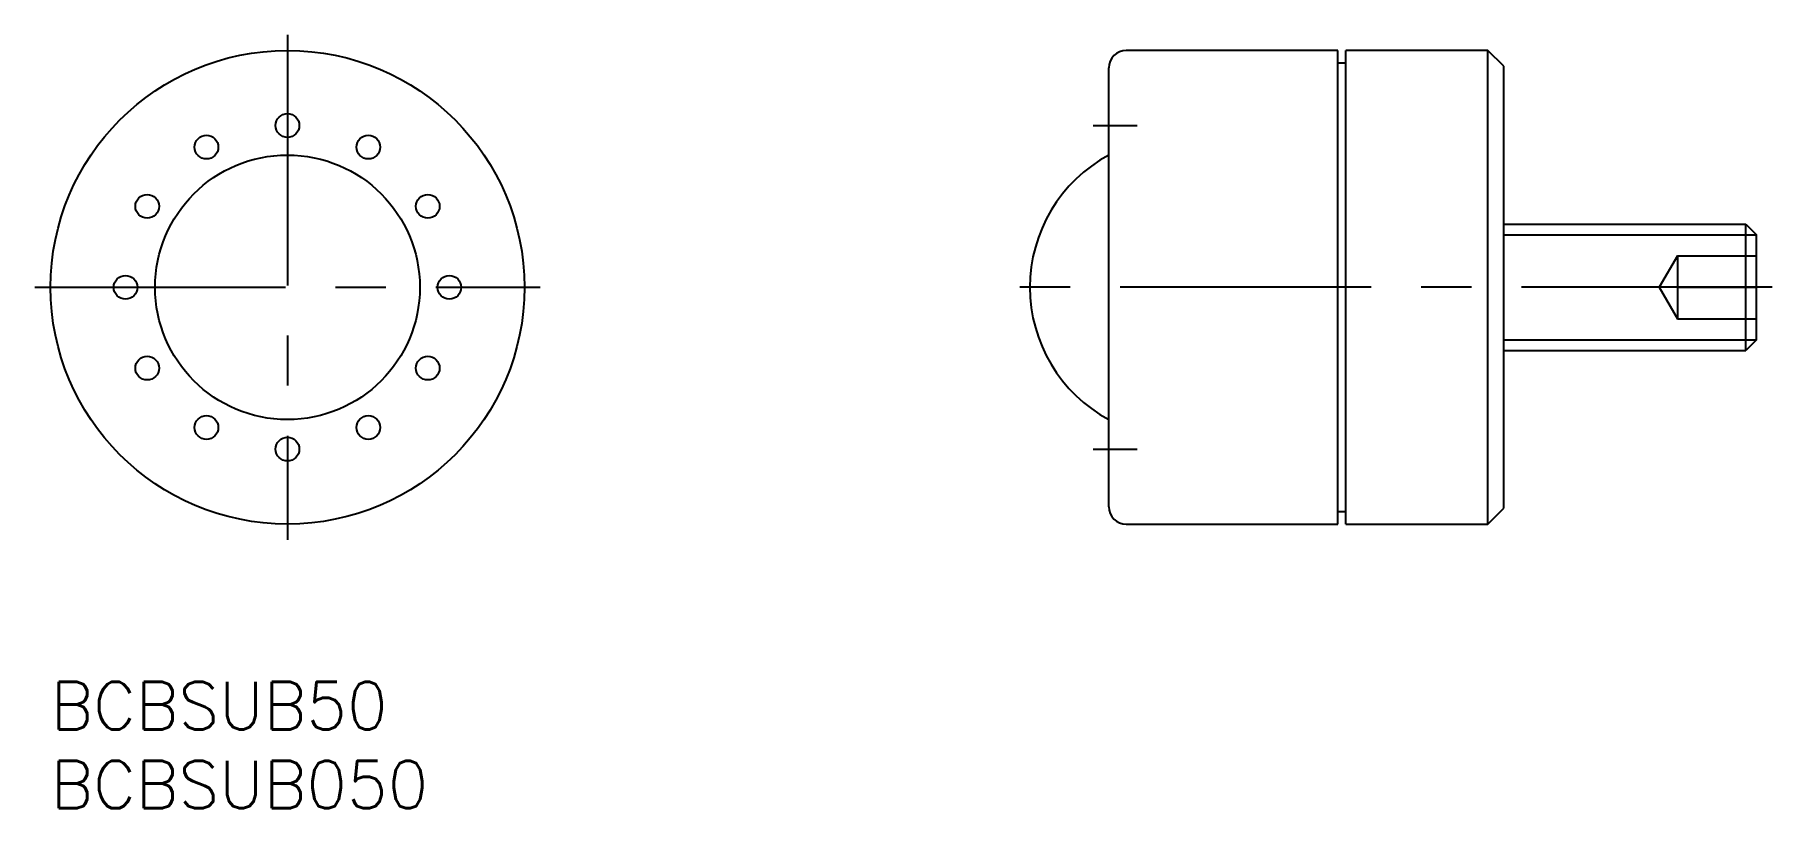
# Model space of a CAD drawing. Extents: x -1 to 109, y -8 to 41.
import ezdxf

# ---------------------------------------------------------------- set-up
doc = ezdxf.new("R2010")
doc.units = 0
doc.header["$LTSCALE"] = 0.5
doc.linetypes.add('CENTER', pattern=[50.8, 31.75, -6.35, 6.35, -6.35])
doc.linetypes.add('DASHED', pattern=[19.05, 12.7, -6.35])
for name, color, linetype in [('MSM_CENTER', 1, 'CENTER'), ('MSM_CONTINUOUS', 7, 'CONTINUOUS'), ('MSM_DASHED', 4, 'DASHED'), ('MSM_NARROW', 5, 'CONTINUOUS'), ('MSM_PART_NUMBER', 7, 'CONTINUOUS')]:
    doc.layers.add(name, color=color, linetype=linetype)
doc.styles.get("Standard").update_dxf_attribs({"font": 'txt.shx', "height": 1, "bigfont": 'bigfont.shx'})

# ---------------------------------------------------------------- blocks, each defined once
blk = doc.blocks.new('*U9')
at = {"layer": 'MSM_PART_NUMBER'}
blk.add_text('BCBSUB50', height=3, dxfattribs=at).set_placement((0, -3))
blk = doc.blocks.new('*U10')
at = {"layer": 'MSM_PART_NUMBER'}
blk.add_text('BCBSUB050', height=3, dxfattribs=at).set_placement((0, -8))

msp = doc.modelspace()

# ---------------------------------------------------------------- linework, layer by layer
at = {"layer": 'MSM_CENTER'}
for p, q in [((15, 41), (15, 9)), ((66, 35.25), (68.8, 35.25)), ((-1, 25), (31, 25)), ((109, 25), (61, 25)), ((66, 14.75), (68.8, 14.75))]:
    msp.add_line(p, q, dxfattribs=at)
at = {"layer": 'MSM_CONTINUOUS'}
for p, q in [((81.5, 40), (68.1, 40)), ((81.5, 10), (81.5, 40)), ((91, 40), (82, 40)), ((82, 10), (82, 40)), ((92, 39), (91, 40)), ((91, 10), (91, 40)), ((67, 11.1), (67, 38.9)), ((82, 39.2), (81.5, 39.2)), ((92, 11), (92, 39)), ((92, 29), (107.32, 29)), ((107.32, 21), (107.32, 29)), ((107.32, 29), (108, 28.32)), ((108, 21.68), (108, 28.32)), ((92, 21), (107.32, 21)), ((108, 21.68), (107.32, 21)), ((91, 10), (92, 11)), ((68.1, 10), (81.5, 10)), ((81.5, 10.8), (82, 10.8)), ((82, 10), (91, 10))]:
    msp.add_line(p, q, dxfattribs=at)
for centre, radius in [((15, 25), 15), ((15, 35.25), 0.75), ((9.87, 33.88), 0.75), ((20.12, 33.88), 0.75), ((15, 25), 8.38), ((6.12, 30.13), 0.75), ((23.88, 30.13), 0.75), ((4.75, 25), 0.75), ((25.25, 25), 0.75), ((6.12, 19.88), 0.75), ((23.88, 19.88), 0.75), ((9.87, 16.12), 0.75), ((20.12, 16.12), 0.75), ((15, 14.75), 0.75)]:
    msp.add_circle(centre, radius, dxfattribs=at)
for centre, radius, start, end in [((68.1, 38.9), 1.1, 90, 180), ((71.52, 25), 9.52, 118.3636, 241.6364), ((68.1, 11.1), 1.1, 180, 270)]:
    msp.add_arc(centre, radius, start, end, dxfattribs=at)
at = {"layer": 'MSM_DASHED'}
for p, q in [((103, 27), (101.85, 25)), ((103, 27), (108, 27)), ((103, 27), (103, 23)), ((101.85, 25), (103, 23)), ((103, 25), (108, 25)), ((103, 23), (108, 23))]:
    msp.add_line(p, q, dxfattribs=at)
at = {"layer": 'MSM_NARROW'}
for p, q in [((92, 28.32), (108, 28.32)), ((92, 21.68), (108, 21.68))]:
    msp.add_line(p, q, dxfattribs=at)

# ---------------------------------------------------------------- block references
at = {"layer": 'MSM_CONTINUOUS'}
for name in ['*U9', '*U10']:
    msp.add_blockref(name, (0, 0), dxfattribs=at)

doc.saveas('drawing.dxf')
